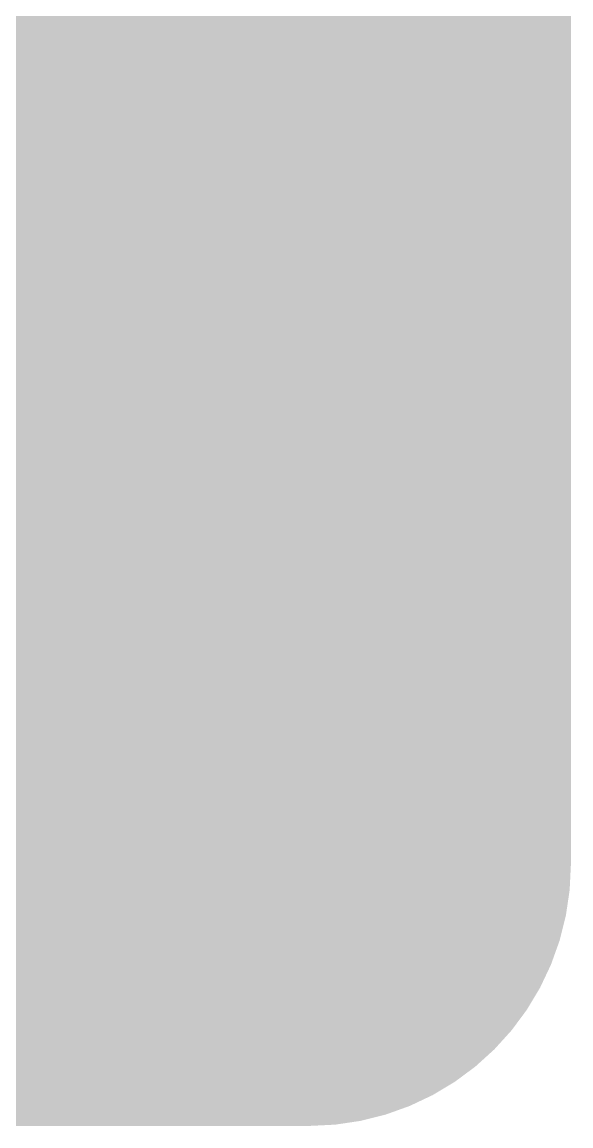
# Model space of a CAD drawing. Header units: inches. Extents: x 22 to 371, y 55 to 284.
# Drawn here: x 40.9654 to 41.0988, y 141.6213 to 141.8895 of the extents above; entities that cross this region are included whole.
import ezdxf

# ---------------------------------------------------------------- set-up
doc = ezdxf.new("R2010")
doc.units = ezdxf.units.IN
doc.layers.add('Top Overlay', color=2, linetype='Continuous')
doc.layers.add('Top Solder', color=216, linetype='Continuous')

# ---------------------------------------------------------------- blocks, each defined once
blk = doc.blocks.new('R___0603_85')
at = {"layer": 'Top Solder'}
blk.add_hatch(color=216, dxfattribs=at).paths.add_polyline_path([(-0.2794, 0.54609), (-0.2794, -0.54611), (-1.2446, -0.54611), (-1.2446, 0.54609)])
at = {"layer": 'Top Overlay'}
for points in [[(1.2192, 0.53339, 0.127, 0.127, 0), (-1.2192, 0.53339, 0.127, 0.127, 0)], [(-1.2192, 0.53339, 0.127, 0.127, 0), (-1.2192, -0.53341, 0.127, 0.127, 0)]]:
    blk.add_lwpolyline(points, format="xyseb", dxfattribs=at)
blk.add_lwpolyline([(-1.25095, 0.53339, 0.0635, 0.0635, 1), (-1.18745, 0.53339, 0.0635, 0.0635, 1)], format="xyseb", close=True, dxfattribs=at)
blk.add_lwpolyline([(-1.25095, 0.53339, 0.0635, 0.0635, 1), (-1.18745, 0.53339, 0.0635, 0.0635, 1)], format="xyseb", close=True, dxfattribs=at)

msp = doc.modelspace()

# ---------------------------------------------------------------- block references
at = {"rotation": 180}
msp.add_blockref('R___0603_85', (39.81607, 142.2182), dxfattribs=at)

doc.saveas('drawing.dxf')
